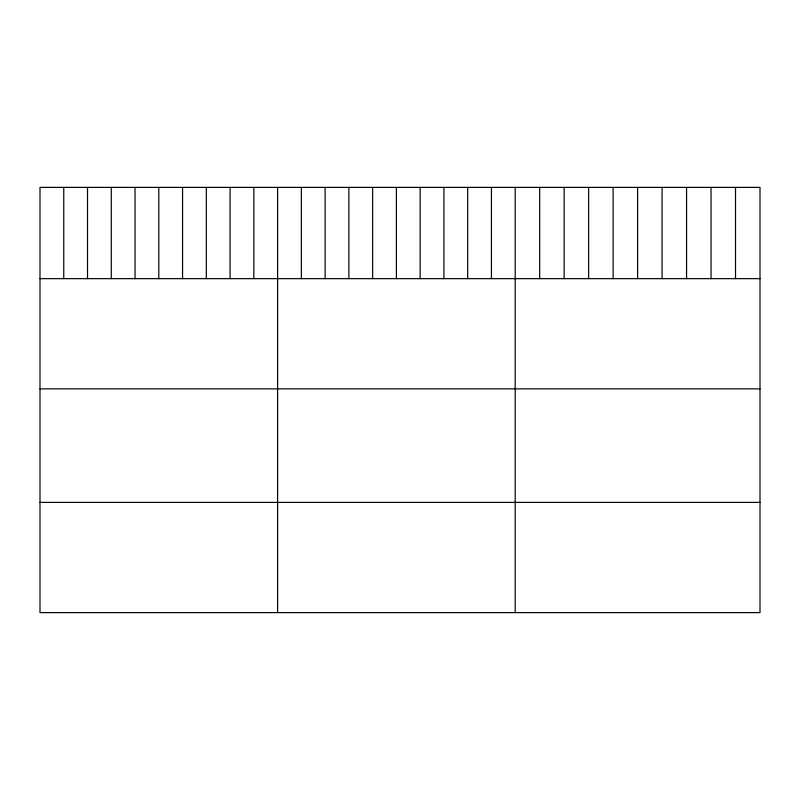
<?xml version="1.0" encoding="UTF-8"?>
<svg xmlns="http://www.w3.org/2000/svg" width="800" height="800" viewBox="0 0 800 800"><rect width="100%" height="100%" fill="white"/><g stroke="black" fill="none" stroke-linecap="round" stroke-linejoin="round"><path stroke-width="1.2" d="M760 278.65L760 612.61L40 612.61L40 187.39L760 187.39L760 278.65L40 278.65M40 388.86L760 388.86M40 502.4L760 502.4M735.52 187.39L735.52 278.65M711.04 187.39L711.04 278.65M686.56 187.39L686.56 278.65M662.08 187.39L662.08 278.65M637.6 187.39L637.6 278.65M613.12 187.39L613.12 278.65M588.64 187.39L588.64 278.65M564.16 187.39L564.16 278.65M539.68 187.39L539.68 278.65M515.2 187.39L515.2 612.61M491.44 187.39L491.44 278.65M467.68 187.39L467.68 278.65M443.92 187.39L443.92 278.65M420.16 187.39L420.16 278.65M396.4 187.39L396.4 278.65M372.64 187.39L372.64 278.65M348.88 187.39L348.88 278.65M325.12 187.39L325.12 278.65M301.36 187.39L301.36 278.65M277.6 187.39L277.6 612.61M253.84 187.39L253.84 278.65M230.08 187.39L230.08 278.65M206.32 187.39L206.32 278.65M182.56 187.39L182.56 278.65M158.8 187.39L158.8 278.65M135.04 187.39L135.04 278.65M111.28 187.39L111.28 278.65M87.52 187.39L87.52 278.65M63.76 187.39L63.76 278.65"/></g></svg>
